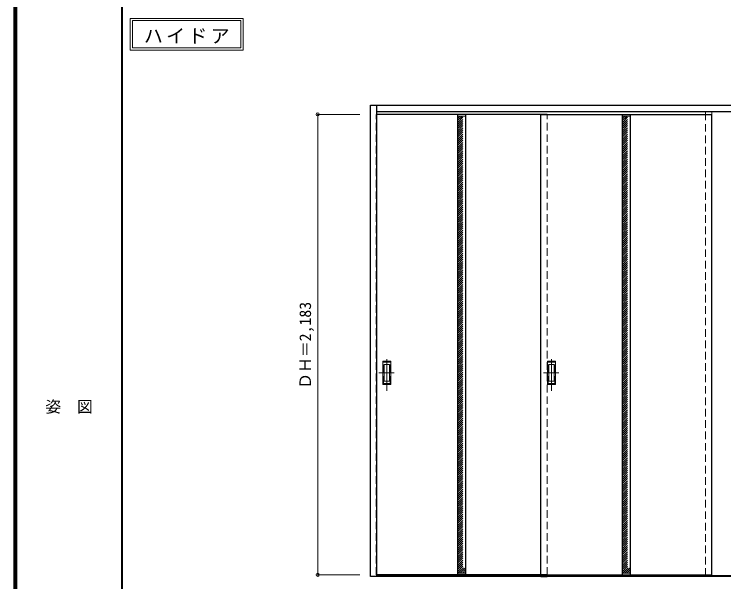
# Model space of a CAD drawing. Units: millimetres, scale not verified. Extents: x -6000 to 5700, y -4307 to 4175.
# Drawn here: x -6000 to -2638, y -2726 to -36 of the extents above; entities that cross this region are included whole.
import ezdxf
from ezdxf.enums import TextEntityAlignment as Align

# ---------------------------------------------------------------- set-up
doc = ezdxf.new("R2010")
doc.units = ezdxf.units.MM
doc.header["$LTSCALE"] = 30
doc.header["$PDMODE"] = 32
doc.header["$PDSIZE"] = 15
doc.linetypes.add('CHAIN1', pattern=[8, 5, -1, 1, -1])
doc.linetypes.add('DASHED1', pattern=[1.8, 1.2, -0.6])
for name, color, linetype, lineweight in [('0-2_扉', 4, 'DASHED1', 9), ('0-3_仕上げ', 7, 'Continuous', 18), ('0-4_枠', 3, 'Continuous', 25), ('0-6_引手', 7, 'Continuous', 18), ('0-A_文字', 7, 'Continuous', 18), ('0-B_寸法', 4, 'Continuous', 9), ('0-C_ハッチ', 4, 'DASHED1', 9), ('F-1_枠', 6, 'Continuous', 40), ('F-A_文字', 7, 'Continuous', 18)]:
    doc.layers.add(name, color=color, linetype=linetype, lineweight=lineweight)
doc.styles.add('ＭＳ ゴシック', font='')
doc.styles.get('ＭＳ ゴシック').set_extended_font_data('MS Gothic')

msp = doc.modelspace()

# ---------------------------------------------------------------- linework, layer by layer
at = {"layer": '0-2_扉'}
for p, q in [((-2725, -2698.25), (-2725, -496.25)), ((-2695, -2698.25), (-2695, -496.25)), ((-4285, -2693.25), (-4285, -510.25)), ((-4282, -510.25), (-4285, -510.25)), ((-3475, -2693.25), (-3475, -510.25)), ((-4282, -2693.25), (-4285, -2693.25))]:
    msp.add_line(p, q, dxfattribs=at)
at = {"layer": '0-2_扉', "color": 3, "linetype": 'Continuous', "lineweight": 25}
for p, q in [((-3475, -510.25), (-4282, -510.25)), ((-3475, -510.25), (-3505, -510.25)), ((-3505, -2693.25), (-3505, -510.25)), ((-3505, -510.25), (-2695, -510.25)), ((-2695, -2693.25), (-2695, -510.25)), ((-3475, -2693.25), (-4282, -2693.25)), ((-3475, -2693.25), (-3505, -2693.25)), ((-3505, -2693.25), (-2695, -2693.25))]:
    msp.add_line(p, q, dxfattribs=at)
at = {"layer": '0-3_仕上げ', "color": 3, "lineweight": 25}
for p, q in [((-3899, -510.25), (-3899, -2693.25)), ((-3861, -510.25), (-3861, -2693.25)), ((-3119, -510.25), (-3119, -2693.25)), ((-3081, -510.25), (-3081, -2693.25))]:
    msp.add_line(p, q, dxfattribs=at)
at = {"layer": '0-3_仕上げ'}
for p, q in [((-3899, -518.25), (-3861, -518.25)), ((-3119, -518.25), (-3081, -518.25)), ((-3899, -2685.25), (-3861, -2685.25)), ((-3119, -2685.25), (-3081, -2685.25))]:
    msp.add_line(p, q, dxfattribs=at)
at = {"layer": '0-4_枠'}
for p, q in [((-4312, -466.25), (-1885, -466.25)), ((-4282, -2701.25), (-4282, -466.25)), ((-4282, -496.25), (-1915, -496.25)), ((-1915, -2698.25), (-4282, -2698.25)), ((-1915, -2701.25), (-4282, -2701.25)), ((-3505, -2701.25), (-3475, -2701.25))]:
    msp.add_line(p, q, dxfattribs=at)
msp.add_lwpolyline([(-4282, -2701.25), (-4312, -2701.25), (-4312, -466.25)], dxfattribs=at)
at = {"layer": '0-6_引手'}
for p, q in [((-4253, -1680.75), (-4215, -1680.75)), ((-4253, -1790.75), (-4253, -1680.75)), ((-4215, -1790.75), (-4215, -1680.75)), ((-3473, -1680.75), (-3435, -1680.75)), ((-3473, -1790.75), (-3473, -1680.75)), ((-3435, -1790.75), (-3435, -1680.75)), ((-4246.5, -1696.75), (-4221.5, -1696.75)), ((-4246.5, -1774.75), (-4246.5, -1696.75)), ((-4221.5, -1774.75), (-4221.5, -1696.75)), ((-3466.5, -1696.75), (-3441.5, -1696.75)), ((-3466.5, -1774.75), (-3466.5, -1696.75)), ((-3441.5, -1774.75), (-3441.5, -1696.75)), ((-4246.5, -1774.75), (-4221.5, -1774.75)), ((-3466.5, -1774.75), (-3441.5, -1774.75)), ((-4253, -1790.75), (-4215, -1790.75)), ((-3473, -1790.75), (-3435, -1790.75))]:
    msp.add_line(p, q, dxfattribs=at)
at = {"layer": '0-6_引手', "linetype": 'CHAIN1'}
for p, q in [((-4234, -1820.98), (-4234, -1650.13)), ((-3454, -1820.98), (-3454, -1650.13)), ((-4272.07, -1735.75), (-4199.56, -1735.75)), ((-3492.07, -1735.75), (-3419.56, -1735.75))]:
    msp.add_line(p, q, dxfattribs=at)
at = {"layer": '0-6_引手', "linetype": 'DASHED1'}
for p, q in [((-4218, -1786.75), (-4218, -1684.75)), ((-3438, -1786.75), (-3438, -1684.75)), ((-4250, -1786.75), (-4218, -1786.75)), ((-3470, -1786.75), (-3438, -1786.75))]:
    msp.add_line(p, q, dxfattribs=at)
for points in [[(-4250, -1786.75), (-4250, -1684.75), (-4218, -1684.75)], [(-3470, -1786.75), (-3470, -1684.75), (-3438, -1684.75)]]:
    msp.add_lwpolyline(points, dxfattribs=at)
at = {"layer": '0-A_文字'}
for p, q in [((-5450, -55.5), (-5450, -205.5)), ((-5440, -65.5), (-4925.67, -65.5)), ((-4925.67, -65.5), (-4925.67, -195.5)), ((-5450, -205.5), (-4915.67, -205.5))]:
    msp.add_line(p, q, dxfattribs=at)
for points in [[(-5450, -55.5), (-4915.67, -55.5), (-4915.67, -205.5)], [(-5440, -65.5), (-5440, -195.5), (-4925.67, -195.5)]]:
    msp.add_lwpolyline(points, dxfattribs=at)
at = {"layer": '0-B_寸法'}
for p, q in [((-4562, -510.25), (-4362, -510.25)), ((-4562, -510.25), (-4562, -2693.25)), ((-4562, -2693.25), (-4362, -2693.25))]:
    msp.add_line(p, q, dxfattribs=at)
at = {"layer": '0-B_寸法', "color": 7}
for p in [(-4562, -510.25), (-4562, -2693.25)]:
    msp.add_point(p, dxfattribs=at)
at = {"layer": '0-C_ハッチ'}
for p, q in [((-3899, -529.96), (-3887.29, -518.25)), ((-3899, -549.76), (-3867.49, -518.25)), ((-3899, -539.86), (-3877.39, -518.25)), ((-3899, -559.66), (-3861, -521.66)), ((-3899, -569.56), (-3861, -531.56)), ((-3119, -529.96), (-3107.29, -518.25)), ((-3119, -549.76), (-3087.49, -518.25)), ((-3119, -539.86), (-3097.39, -518.25)), ((-3119, -559.66), (-3081, -521.66)), ((-3119, -569.56), (-3081, -531.56)), ((-3899, -579.46), (-3861, -541.46)), ((-3899, -589.36), (-3861, -551.36)), ((-3899, -599.26), (-3861, -561.26)), ((-3899, -609.16), (-3861, -571.16)), ((-3119, -579.46), (-3081, -541.46)), ((-3119, -589.36), (-3081, -551.36)), ((-3119, -599.26), (-3081, -561.26)), ((-3119, -609.16), (-3081, -571.16)), ((-3899, -619.06), (-3861, -581.06)), ((-3899, -628.96), (-3861, -590.96)), ((-3899, -638.86), (-3861, -600.86)), ((-3119, -619.06), (-3081, -581.06)), ((-3119, -628.96), (-3081, -590.96)), ((-3119, -638.86), (-3081, -600.86)), ((-3899, -648.75), (-3861, -610.75)), ((-3899, -658.65), (-3861, -620.65)), ((-3899, -668.55), (-3861, -630.55)), ((-3119, -648.75), (-3081, -610.75)), ((-3119, -658.65), (-3081, -620.65)), ((-3119, -668.55), (-3081, -630.55)), ((-3899, -678.45), (-3861, -640.45)), ((-3899, -688.35), (-3861, -650.35)), ((-3899, -698.25), (-3861, -660.25)), ((-3899, -708.15), (-3861, -670.15)), ((-3119, -678.45), (-3081, -640.45)), ((-3119, -688.35), (-3081, -650.35)), ((-3119, -698.25), (-3081, -660.25)), ((-3119, -708.15), (-3081, -670.15)), ((-3899, -718.05), (-3861, -680.05)), ((-3899, -727.95), (-3861, -689.95)), ((-3899, -737.85), (-3861, -699.85)), ((-3119, -718.05), (-3081, -680.05)), ((-3119, -727.95), (-3081, -689.95)), ((-3119, -737.85), (-3081, -699.85)), ((-3899, -747.75), (-3861, -709.75)), ((-3899, -757.65), (-3861, -719.65)), ((-3899, -767.55), (-3861, -729.55)), ((-3899, -777.45), (-3861, -739.45)), ((-3119, -747.75), (-3081, -709.75)), ((-3119, -757.65), (-3081, -719.65)), ((-3119, -767.55), (-3081, -729.55)), ((-3119, -777.45), (-3081, -739.45)), ((-3899, -787.35), (-3861, -749.35)), ((-3899, -797.25), (-3861, -759.25)), ((-3899, -807.15), (-3861, -769.15)), ((-3119, -787.35), (-3081, -749.35)), ((-3119, -797.25), (-3081, -759.25)), ((-3119, -807.15), (-3081, -769.15)), ((-3899, -817.05), (-3861, -779.05)), ((-3899, -826.95), (-3861, -788.95)), ((-3899, -836.85), (-3861, -798.85)), ((-3119, -817.05), (-3081, -779.05)), ((-3119, -826.95), (-3081, -788.95)), ((-3119, -836.85), (-3081, -798.85)), ((-3899, -846.74), (-3861, -808.74)), ((-3899, -856.64), (-3861, -818.64)), ((-3899, -866.54), (-3861, -828.54)), ((-3899, -876.44), (-3861, -838.44)), ((-3119, -846.74), (-3081, -808.74)), ((-3119, -856.64), (-3081, -818.64)), ((-3119, -866.54), (-3081, -828.54)), ((-3119, -876.44), (-3081, -838.44)), ((-3899, -886.34), (-3861, -848.34)), ((-3899, -896.24), (-3861, -858.24)), ((-3899, -906.14), (-3861, -868.14)), ((-3119, -886.34), (-3081, -848.34)), ((-3119, -896.24), (-3081, -858.24)), ((-3119, -906.14), (-3081, -868.14)), ((-3899, -916.04), (-3861, -878.04)), ((-3899, -925.94), (-3861, -887.94)), ((-3899, -935.84), (-3861, -897.84)), ((-3899, -945.74), (-3861, -907.74)), ((-3119, -916.04), (-3081, -878.04)), ((-3119, -925.94), (-3081, -887.94)), ((-3119, -935.84), (-3081, -897.84)), ((-3119, -945.74), (-3081, -907.74)), ((-3899, -955.64), (-3861, -917.64)), ((-3899, -965.54), (-3861, -927.54)), ((-3899, -975.44), (-3861, -937.44)), ((-3119, -955.64), (-3081, -917.64)), ((-3119, -965.54), (-3081, -927.54)), ((-3119, -975.44), (-3081, -937.44)), ((-3899, -985.34), (-3861, -947.34)), ((-3899, -995.24), (-3861, -957.24)), ((-3899, -1005.14), (-3861, -967.14)), ((-3119, -985.34), (-3081, -947.34)), ((-3119, -995.24), (-3081, -957.24)), ((-3119, -1005.14), (-3081, -967.14)), ((-3899, -1015.04), (-3861, -977.04)), ((-3899, -1024.94), (-3861, -986.94)), ((-3899, -1034.84), (-3861, -996.84)), ((-3899, -1044.73), (-3861, -1006.73)), ((-3119, -1015.04), (-3081, -977.04)), ((-3119, -1024.94), (-3081, -986.94)), ((-3119, -1034.84), (-3081, -996.84)), ((-3119, -1044.73), (-3081, -1006.73)), ((-3899, -1054.63), (-3861, -1016.63)), ((-3899, -1064.53), (-3861, -1026.53)), ((-3899, -1074.43), (-3861, -1036.43)), ((-3119, -1054.63), (-3081, -1016.63)), ((-3119, -1064.53), (-3081, -1026.53)), ((-3119, -1074.43), (-3081, -1036.43)), ((-3899, -1084.33), (-3861, -1046.33)), ((-3899, -1094.23), (-3861, -1056.23)), ((-3899, -1104.13), (-3861, -1066.13)), ((-3119, -1084.33), (-3081, -1046.33)), ((-3119, -1094.23), (-3081, -1056.23)), ((-3119, -1104.13), (-3081, -1066.13)), ((-3899, -1114.03), (-3861, -1076.03)), ((-3899, -1123.93), (-3861, -1085.93)), ((-3899, -1133.83), (-3861, -1095.83)), ((-3899, -1143.73), (-3861, -1105.73)), ((-3119, -1114.03), (-3081, -1076.03)), ((-3119, -1123.93), (-3081, -1085.93)), ((-3119, -1133.83), (-3081, -1095.83)), ((-3119, -1143.73), (-3081, -1105.73)), ((-3899, -1153.63), (-3861, -1115.63)), ((-3899, -1163.53), (-3861, -1125.53)), ((-3899, -1173.43), (-3861, -1135.43)), ((-3119, -1153.63), (-3081, -1115.63)), ((-3119, -1163.53), (-3081, -1125.53)), ((-3119, -1173.43), (-3081, -1135.43)), ((-3899, -1183.33), (-3861, -1145.33)), ((-3899, -1193.23), (-3861, -1155.23)), ((-3899, -1203.13), (-3861, -1165.13)), ((-3899, -1213.03), (-3861, -1175.03)), ((-3119, -1183.33), (-3081, -1145.33)), ((-3119, -1193.23), (-3081, -1155.23)), ((-3119, -1203.13), (-3081, -1165.13)), ((-3119, -1213.03), (-3081, -1175.03)), ((-3899, -1222.93), (-3861, -1184.93)), ((-3899, -1232.83), (-3861, -1194.83)), ((-3899, -1242.72), (-3861, -1204.72)), ((-3119, -1222.93), (-3081, -1184.93)), ((-3119, -1232.83), (-3081, -1194.83)), ((-3119, -1242.72), (-3081, -1204.72)), ((-3899, -1252.62), (-3861, -1214.62)), ((-3899, -1262.52), (-3861, -1224.52)), ((-3899, -1272.42), (-3861, -1234.42)), ((-3119, -1252.62), (-3081, -1214.62)), ((-3119, -1262.52), (-3081, -1224.52)), ((-3119, -1272.42), (-3081, -1234.42)), ((-3899, -1282.32), (-3861, -1244.32)), ((-3899, -1292.22), (-3861, -1254.22)), ((-3899, -1302.12), (-3861, -1264.12)), ((-3899, -1312.02), (-3861, -1274.02)), ((-3119, -1282.32), (-3081, -1244.32)), ((-3119, -1292.22), (-3081, -1254.22)), ((-3119, -1302.12), (-3081, -1264.12)), ((-3119, -1312.02), (-3081, -1274.02)), ((-3899, -1321.92), (-3861, -1283.92)), ((-3899, -1331.82), (-3861, -1293.82)), ((-3899, -1341.72), (-3861, -1303.72)), ((-3119, -1321.92), (-3081, -1283.92)), ((-3119, -1331.82), (-3081, -1293.82)), ((-3119, -1341.72), (-3081, -1303.72)), ((-3899, -1351.62), (-3861, -1313.62)), ((-3899, -1361.52), (-3861, -1323.52)), ((-3899, -1371.42), (-3861, -1333.42)), ((-3899, -1381.32), (-3861, -1343.32)), ((-3119, -1351.62), (-3081, -1313.62)), ((-3119, -1361.52), (-3081, -1323.52)), ((-3119, -1371.42), (-3081, -1333.42)), ((-3119, -1381.32), (-3081, -1343.32)), ((-3899, -1391.22), (-3861, -1353.22)), ((-3899, -1401.12), (-3861, -1363.12)), ((-3899, -1411.02), (-3861, -1373.02)), ((-3119, -1391.22), (-3081, -1353.22)), ((-3119, -1401.12), (-3081, -1363.12)), ((-3119, -1411.02), (-3081, -1373.02)), ((-3899, -1420.92), (-3861, -1382.92)), ((-3899, -1430.81), (-3861, -1392.81)), ((-3899, -1440.71), (-3861, -1402.71)), ((-3119, -1420.92), (-3081, -1382.92)), ((-3119, -1430.81), (-3081, -1392.81)), ((-3119, -1440.71), (-3081, -1402.71)), ((-3899, -1450.61), (-3861, -1412.61)), ((-3899, -1460.51), (-3861, -1422.51)), ((-3899, -1470.41), (-3861, -1432.41)), ((-3899, -1480.31), (-3861, -1442.31)), ((-3119, -1450.61), (-3081, -1412.61)), ((-3119, -1460.51), (-3081, -1422.51)), ((-3119, -1470.41), (-3081, -1432.41)), ((-3119, -1480.31), (-3081, -1442.31)), ((-3899, -1490.21), (-3861, -1452.21)), ((-3899, -1500.11), (-3861, -1462.11)), ((-3899, -1510.01), (-3861, -1472.01)), ((-3119, -1490.21), (-3081, -1452.21)), ((-3119, -1500.11), (-3081, -1462.11)), ((-3119, -1510.01), (-3081, -1472.01)), ((-3899, -1519.91), (-3861, -1481.91)), ((-3899, -1529.81), (-3861, -1491.81)), ((-3899, -1539.71), (-3861, -1501.71)), ((-3899, -1549.61), (-3861, -1511.61)), ((-3119, -1519.91), (-3081, -1481.91)), ((-3119, -1529.81), (-3081, -1491.81)), ((-3119, -1539.71), (-3081, -1501.71)), ((-3119, -1549.61), (-3081, -1511.61)), ((-3899, -1559.51), (-3861, -1521.51)), ((-3899, -1569.41), (-3861, -1531.41)), ((-3899, -1579.31), (-3861, -1541.31)), ((-3119, -1559.51), (-3081, -1521.51)), ((-3119, -1569.41), (-3081, -1531.41)), ((-3119, -1579.31), (-3081, -1541.31)), ((-3899, -1589.21), (-3861, -1551.21)), ((-3899, -1599.11), (-3861, -1561.11)), ((-3899, -1609.01), (-3861, -1571.01)), ((-3119, -1589.21), (-3081, -1551.21)), ((-3119, -1599.11), (-3081, -1561.11)), ((-3119, -1609.01), (-3081, -1571.01)), ((-3899, -1618.91), (-3861, -1580.91)), ((-3899, -1628.8), (-3861, -1590.8)), ((-3899, -1638.7), (-3861, -1600.7)), ((-3899, -1648.6), (-3861, -1610.6)), ((-3119, -1618.91), (-3081, -1580.91)), ((-3119, -1628.8), (-3081, -1590.8)), ((-3119, -1638.7), (-3081, -1600.7)), ((-3119, -1648.6), (-3081, -1610.6)), ((-3899, -1658.5), (-3861, -1620.5)), ((-3899, -1668.4), (-3861, -1630.4)), ((-3899, -1678.3), (-3861, -1640.3)), ((-3119, -1658.5), (-3081, -1620.5)), ((-3119, -1668.4), (-3081, -1630.4)), ((-3119, -1678.3), (-3081, -1640.3)), ((-3899, -1688.2), (-3861, -1650.2)), ((-3899, -1698.1), (-3861, -1660.1)), ((-3899, -1708), (-3861, -1670)), ((-3899, -1717.9), (-3861, -1679.9)), ((-3119, -1688.2), (-3081, -1650.2)), ((-3119, -1698.1), (-3081, -1660.1)), ((-3119, -1708), (-3081, -1670)), ((-3119, -1717.9), (-3081, -1679.9)), ((-3899, -1727.8), (-3861, -1689.8)), ((-3899, -1737.7), (-3861, -1699.7)), ((-3899, -1747.6), (-3861, -1709.6)), ((-3119, -1727.8), (-3081, -1689.8)), ((-3119, -1737.7), (-3081, -1699.7)), ((-3119, -1747.6), (-3081, -1709.6)), ((-3899, -1757.5), (-3861, -1719.5)), ((-3899, -1767.4), (-3861, -1729.4)), ((-3899, -1777.3), (-3861, -1739.3)), ((-3119, -1757.5), (-3081, -1719.5)), ((-3119, -1767.4), (-3081, -1729.4)), ((-3119, -1777.3), (-3081, -1739.3)), ((-3899, -1787.2), (-3861, -1749.2)), ((-3899, -1797.1), (-3861, -1759.1)), ((-3899, -1807), (-3861, -1769)), ((-3899, -1816.9), (-3861, -1778.9)), ((-3119, -1787.2), (-3081, -1749.2)), ((-3119, -1797.1), (-3081, -1759.1)), ((-3119, -1807), (-3081, -1769)), ((-3119, -1816.9), (-3081, -1778.9)), ((-3899, -1826.79), (-3861, -1788.79)), ((-3899, -1836.69), (-3861, -1798.69)), ((-3899, -1846.59), (-3861, -1808.59)), ((-3119, -1826.79), (-3081, -1788.79)), ((-3119, -1836.69), (-3081, -1798.69)), ((-3119, -1846.59), (-3081, -1808.59)), ((-3899, -1856.49), (-3861, -1818.49)), ((-3899, -1866.39), (-3861, -1828.39)), ((-3899, -1876.29), (-3861, -1838.29)), ((-3899, -1886.19), (-3861, -1848.19)), ((-3119, -1856.49), (-3081, -1818.49)), ((-3119, -1866.39), (-3081, -1828.39)), ((-3119, -1876.29), (-3081, -1838.29)), ((-3119, -1886.19), (-3081, -1848.19)), ((-3899, -1896.09), (-3861, -1858.09)), ((-3899, -1905.99), (-3861, -1867.99)), ((-3899, -1915.89), (-3861, -1877.89)), ((-3119, -1896.09), (-3081, -1858.09)), ((-3119, -1905.99), (-3081, -1867.99)), ((-3119, -1915.89), (-3081, -1877.89)), ((-3899, -1925.79), (-3861, -1887.79)), ((-3899, -1935.69), (-3861, -1897.69)), ((-3899, -1945.59), (-3861, -1907.59)), ((-3119, -1925.79), (-3081, -1887.79)), ((-3119, -1935.69), (-3081, -1897.69)), ((-3119, -1945.59), (-3081, -1907.59)), ((-3899, -1955.49), (-3861, -1917.49)), ((-3899, -1965.39), (-3861, -1927.39)), ((-3899, -1975.29), (-3861, -1937.29)), ((-3899, -1985.19), (-3861, -1947.19)), ((-3119, -1955.49), (-3081, -1917.49)), ((-3119, -1965.39), (-3081, -1927.39)), ((-3119, -1975.29), (-3081, -1937.29)), ((-3119, -1985.19), (-3081, -1947.19)), ((-3899, -1995.09), (-3861, -1957.09)), ((-3899, -2004.99), (-3861, -1966.99)), ((-3899, -2014.89), (-3861, -1976.89)), ((-3119, -1995.09), (-3081, -1957.09)), ((-3119, -2004.99), (-3081, -1966.99)), ((-3119, -2014.89), (-3081, -1976.89)), ((-3899, -2024.78), (-3861, -1986.78)), ((-3899, -2034.68), (-3861, -1996.68)), ((-3899, -2044.58), (-3861, -2006.58)), ((-3899, -2054.48), (-3861, -2016.48)), ((-3119, -2024.78), (-3081, -1986.78)), ((-3119, -2034.68), (-3081, -1996.68)), ((-3119, -2044.58), (-3081, -2006.58)), ((-3119, -2054.48), (-3081, -2016.48)), ((-3899, -2064.38), (-3861, -2026.38)), ((-3899, -2074.28), (-3861, -2036.28)), ((-3899, -2084.18), (-3861, -2046.18)), ((-3119, -2064.38), (-3081, -2026.38)), ((-3119, -2074.28), (-3081, -2036.28)), ((-3119, -2084.18), (-3081, -2046.18)), ((-3899, -2094.08), (-3861, -2056.08)), ((-3899, -2103.98), (-3861, -2065.98)), ((-3899, -2113.88), (-3861, -2075.88)), ((-3119, -2094.08), (-3081, -2056.08)), ((-3119, -2103.98), (-3081, -2065.98)), ((-3119, -2113.88), (-3081, -2075.88)), ((-3899, -2123.78), (-3861, -2085.78)), ((-3899, -2133.68), (-3861, -2095.68)), ((-3899, -2143.58), (-3861, -2105.58)), ((-3899, -2153.48), (-3861, -2115.48)), ((-3119, -2123.78), (-3081, -2085.78)), ((-3119, -2133.68), (-3081, -2095.68)), ((-3119, -2143.58), (-3081, -2105.58)), ((-3119, -2153.48), (-3081, -2115.48)), ((-3899, -2163.38), (-3861, -2125.38)), ((-3899, -2173.28), (-3861, -2135.28)), ((-3899, -2183.18), (-3861, -2145.18)), ((-3119, -2163.38), (-3081, -2125.38)), ((-3119, -2173.28), (-3081, -2135.28)), ((-3119, -2183.18), (-3081, -2145.18)), ((-3899, -2193.08), (-3861, -2155.08)), ((-3899, -2202.98), (-3861, -2164.98)), ((-3899, -2212.88), (-3861, -2174.88)), ((-3899, -2222.77), (-3861, -2184.77)), ((-3119, -2193.08), (-3081, -2155.08)), ((-3119, -2202.98), (-3081, -2164.98)), ((-3119, -2212.88), (-3081, -2174.88)), ((-3119, -2222.77), (-3081, -2184.77)), ((-3899, -2232.67), (-3861, -2194.67)), ((-3899, -2242.57), (-3861, -2204.57)), ((-3899, -2252.47), (-3861, -2214.47)), ((-3119, -2232.67), (-3081, -2194.67)), ((-3119, -2242.57), (-3081, -2204.57)), ((-3119, -2252.47), (-3081, -2214.47)), ((-3899, -2262.37), (-3861, -2224.37)), ((-3899, -2272.27), (-3861, -2234.27)), ((-3899, -2282.17), (-3861, -2244.17)), ((-3119, -2262.37), (-3081, -2224.37)), ((-3119, -2272.27), (-3081, -2234.27)), ((-3119, -2282.17), (-3081, -2244.17)), ((-3899, -2292.07), (-3861, -2254.07)), ((-3899, -2301.97), (-3861, -2263.97)), ((-3899, -2311.87), (-3861, -2273.87)), ((-3899, -2321.77), (-3861, -2283.77)), ((-3119, -2292.07), (-3081, -2254.07)), ((-3119, -2301.97), (-3081, -2263.97)), ((-3119, -2311.87), (-3081, -2273.87)), ((-3119, -2321.77), (-3081, -2283.77)), ((-3899, -2331.67), (-3861, -2293.67)), ((-3899, -2341.57), (-3861, -2303.57)), ((-3899, -2351.47), (-3861, -2313.47)), ((-3119, -2331.67), (-3081, -2293.67)), ((-3119, -2341.57), (-3081, -2303.57)), ((-3119, -2351.47), (-3081, -2313.47)), ((-3899, -2361.37), (-3861, -2323.37)), ((-3899, -2371.27), (-3861, -2333.27)), ((-3899, -2381.17), (-3861, -2343.17)), ((-3899, -2391.07), (-3861, -2353.07)), ((-3119, -2361.37), (-3081, -2323.37)), ((-3119, -2371.27), (-3081, -2333.27)), ((-3119, -2381.17), (-3081, -2343.17)), ((-3119, -2391.07), (-3081, -2353.07)), ((-3899, -2400.97), (-3861, -2362.97)), ((-3899, -2410.86), (-3861, -2372.86)), ((-3899, -2420.76), (-3861, -2382.76)), ((-3119, -2400.97), (-3081, -2362.97)), ((-3119, -2410.86), (-3081, -2372.86)), ((-3119, -2420.76), (-3081, -2382.76)), ((-3899, -2430.66), (-3861, -2392.66)), ((-3899, -2440.56), (-3861, -2402.56)), ((-3899, -2450.46), (-3861, -2412.46)), ((-3119, -2430.66), (-3081, -2392.66)), ((-3119, -2440.56), (-3081, -2402.56)), ((-3119, -2450.46), (-3081, -2412.46)), ((-3899, -2460.36), (-3861, -2422.36)), ((-3899, -2470.26), (-3861, -2432.26)), ((-3899, -2480.16), (-3861, -2442.16)), ((-3899, -2490.06), (-3861, -2452.06)), ((-3119, -2460.36), (-3081, -2422.36)), ((-3119, -2470.26), (-3081, -2432.26)), ((-3119, -2480.16), (-3081, -2442.16)), ((-3119, -2490.06), (-3081, -2452.06)), ((-3899, -2499.96), (-3861, -2461.96)), ((-3899, -2509.86), (-3861, -2471.86)), ((-3899, -2519.76), (-3861, -2481.76)), ((-3119, -2499.96), (-3081, -2461.96)), ((-3119, -2509.86), (-3081, -2471.86)), ((-3119, -2519.76), (-3081, -2481.76)), ((-3899, -2529.66), (-3861, -2491.66)), ((-3899, -2539.56), (-3861, -2501.56)), ((-3899, -2549.46), (-3861, -2511.46)), ((-3899, -2559.36), (-3861, -2521.36)), ((-3119, -2529.66), (-3081, -2491.66)), ((-3119, -2539.56), (-3081, -2501.56)), ((-3119, -2549.46), (-3081, -2511.46)), ((-3119, -2559.36), (-3081, -2521.36)), ((-3899, -2569.26), (-3861, -2531.26)), ((-3899, -2579.16), (-3861, -2541.16)), ((-3899, -2589.06), (-3861, -2551.06)), ((-3119, -2569.26), (-3081, -2531.26)), ((-3119, -2579.16), (-3081, -2541.16)), ((-3119, -2589.06), (-3081, -2551.06)), ((-3899, -2598.96), (-3861, -2560.96)), ((-3899, -2608.85), (-3861, -2570.85)), ((-3899, -2618.75), (-3861, -2580.75)), ((-3119, -2598.96), (-3081, -2560.96)), ((-3119, -2608.85), (-3081, -2570.85)), ((-3119, -2618.75), (-3081, -2580.75)), ((-3899, -2628.65), (-3861, -2590.65)), ((-3899, -2638.55), (-3861, -2600.55)), ((-3899, -2648.45), (-3861, -2610.45)), ((-3899, -2658.35), (-3861, -2620.35)), ((-3119, -2628.65), (-3081, -2590.65)), ((-3119, -2638.55), (-3081, -2600.55)), ((-3119, -2648.45), (-3081, -2610.45)), ((-3119, -2658.35), (-3081, -2620.35)), ((-3899, -2668.25), (-3861, -2630.25)), ((-3899, -2678.15), (-3861, -2640.15)), ((-3896.2, -2685.25), (-3861, -2650.05)), ((-3119, -2668.25), (-3081, -2630.25)), ((-3119, -2678.15), (-3081, -2640.15)), ((-3116.2, -2685.25), (-3081, -2650.05)), ((-3886.3, -2685.25), (-3861, -2659.95)), ((-3876.4, -2685.25), (-3861, -2669.85)), ((-3866.5, -2685.25), (-3861, -2679.75)), ((-3106.3, -2685.25), (-3081, -2659.95)), ((-3096.4, -2685.25), (-3081, -2669.85)), ((-3086.5, -2685.25), (-3081, -2679.75))]:
    msp.add_line(p, q, dxfattribs=at)
at = {"layer": 'F-1_枠'}
for p, q in [((-6000, 4175), (-6000, -4205)), ((-5995, 4175), (-5995, -4205)), ((-5990, 4175), (-5990, -4205)), ((-5490, 4175), (-5490, -3790))]:
    msp.add_line(p, q, dxfattribs=at)

# ---------------------------------------------------------------- texts
at = {"layer": '0-A_文字', "insert": (-5385.34, -175.5), "char_height": 65.98, "attachment_point": 7, "style": 'ＭＳ ゴシック'}
msp.add_mtext('\\T1.17;ハイドア', dxfattribs=at)
at = {"layer": '0-B_寸法', "color": 7, "style": 'ＭＳ ゴシック'}
msp.add_text('ＤＨ＝2,183', height=54.99, rotation=90, dxfattribs=at).set_placement((-4577, -1811.25), align=Align.BOTTOM_LEFT)
at = {"layer": 'F-A_文字', "style": 'ＭＳ ゴシック'}
msp.add_text('姿\u3000図', height=54.99, dxfattribs=at).set_placement((-5852.5, -1940.25), align=Align.BOTTOM_LEFT)

doc.saveas('drawing.dxf')
